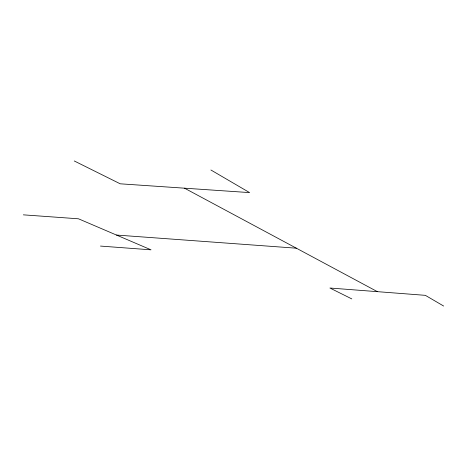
<?xml version="1.0" encoding="UTF-8"?>
<svg xmlns="http://www.w3.org/2000/svg" width="467" height="467" viewBox="0 0 467 467"><rect width="100%" height="100%" fill="white"/><g stroke="black" fill="none" stroke-linecap="round" stroke-linejoin="round"><path stroke-width="0.7" d="M23.35 214.843L78.497 218.801L151.034 249.833L100.469 246.074M116.476 235.047L296.387 248.199M74.259 160.963L120.223 183.811L249.6 192.608L210.903 169.994M351.809 298.909L329.9 288.016L425.355 295.342L443.65 306.037M184.5 188.183L377.406 291.665"/></g></svg>
